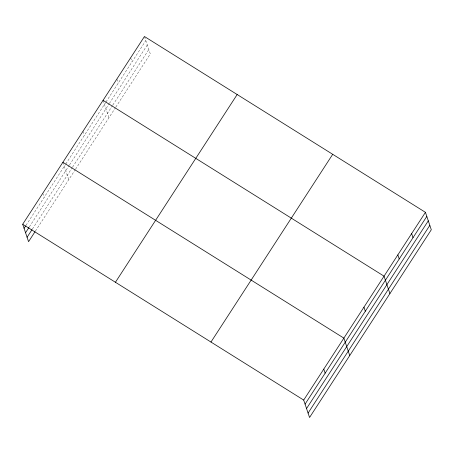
<?xml version="1.0" encoding="UTF-8"?>
<svg xmlns="http://www.w3.org/2000/svg" width="454" height="454" viewBox="0 0 454 454"><rect width="100%" height="100%" fill="white"/><g stroke="black" fill="none" stroke-linecap="round" stroke-linejoin="round"><path stroke-width="0.34" stroke-dasharray="2.27 1.7" d="M25.969 225.4L65.382 164.615M65.762 164.03L105.572 102.644M105.958 102.054L145.813 40.588M29.345 226.881L69.139 165.511M69.519 164.927L108.971 104.091M109.352 103.501L147.3 44.991M32.387 229.077L72.186 167.713M72.561 167.129L112.416 105.674M112.796 105.084L148.827 49.526M35.384 231.148L75.182 169.779M75.563 169.194L115.43 107.717M115.815 107.121L150.308 53.93L144.639 37.092M130.644 57.783L132.018 61.863M116.848 79.064L118.222 83.139M103.052 100.34L108.915 117.762M82.963 131.314L84.336 135.388M62.873 162.288L68.741 179.716M42.79 193.268L44.157 197.342"/><path stroke-width="0.68" d="M22.7 224.242L144.446 36.507L425.438 212.336L431.3 229.758L309.554 417.493L303.692 400.07L22.7 224.242L28.562 241.664L35.009 231.733M24.073 228.317L25.589 225.978M25.555 232.726L28.965 227.465M27.081 237.26L32.007 229.662M115.43 282.263L237.17 94.528M210.968 342.044L332.708 154.315M303.692 400.07L425.438 212.336M305.065 404.145L426.811 216.41M306.546 408.549L428.292 220.814M308.073 413.089L429.819 225.354M103.052 100.34L384.044 276.163L389.907 293.585M62.873 162.288L343.871 338.116L349.733 355.539M411.636 233.611L413.009 237.686M397.84 254.887L399.214 258.962M363.955 307.142L365.328 311.217M323.781 369.091L325.155 373.171"/></g></svg>
